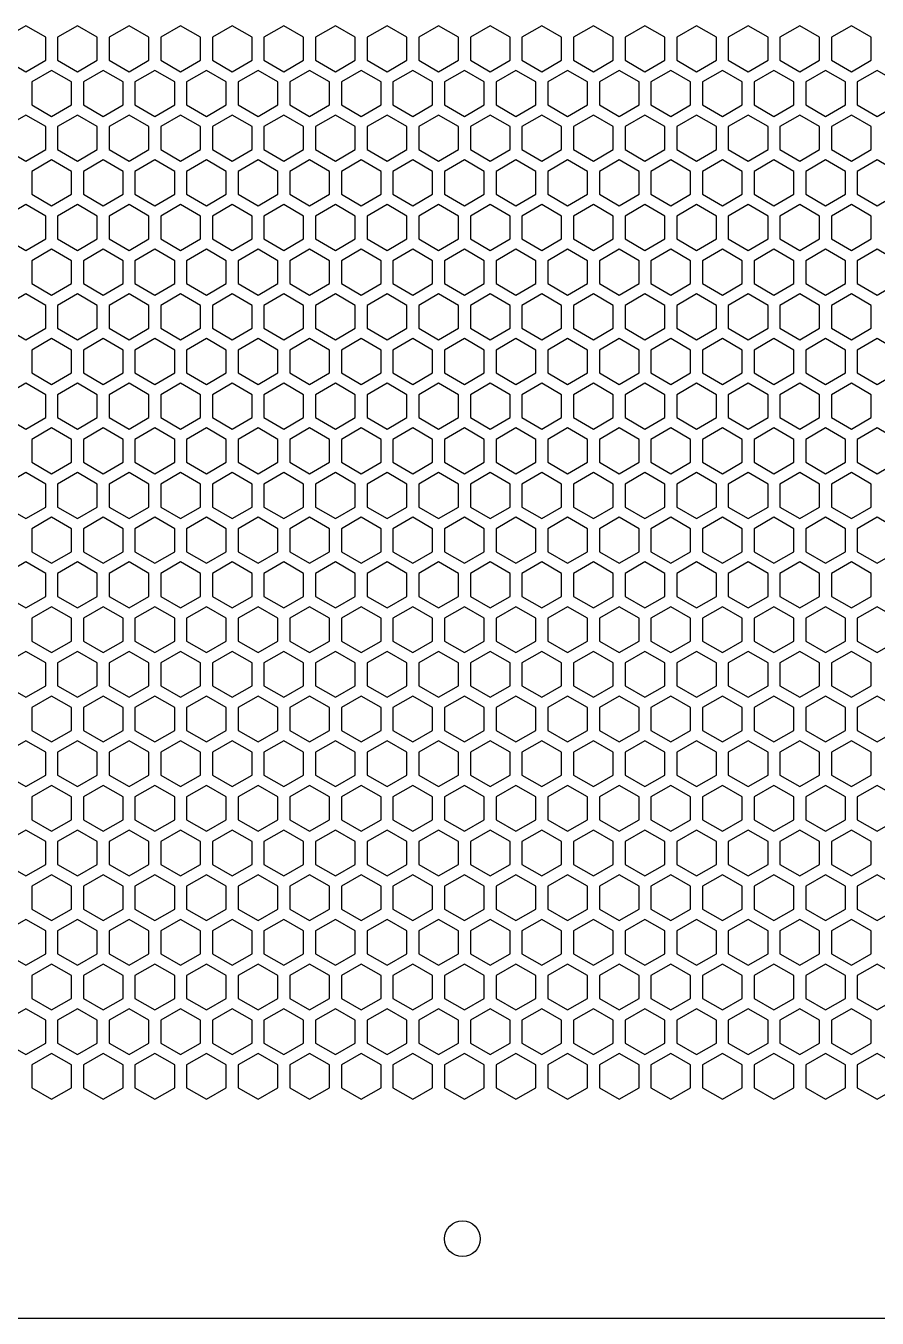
# Model space of a CAD drawing. Header units: millimetres. Extents: x 0 to 430, y 0 to 500.
# Drawn here: x 215 to 322.2, y 0 to 162.8 of the extents above; entities that cross this region are included whole.
import ezdxf

# ---------------------------------------------------------------- set-up
doc = ezdxf.new("R2010")
doc.units = ezdxf.units.MM
doc.layers.add('CUT', color=1, linetype='CONTINUOUS')

msp = doc.modelspace()

# ---------------------------------------------------------------- linework, layer by layer
at = {"layer": 'CUT'}
msp.add_line((0, 0), (430, 0), dxfattribs=at)
for points in [[(217.5, 161.3767), (215, 162.8201), (212.5, 161.3767), (212.5, 158.49), (215, 157.0466), (217.5, 158.49)], [(224, 161.3767), (221.5, 162.8201), (219, 161.3767), (219, 158.49), (221.5, 157.0466), (224, 158.49)], [(230.5, 161.3767), (228, 162.8201), (225.5, 161.3767), (225.5, 158.49), (228, 157.0466), (230.5, 158.49)], [(237, 161.3767), (234.5, 162.8201), (232, 161.3767), (232, 158.49), (234.5, 157.0466), (237, 158.49)], [(243.5, 161.3767), (241, 162.8201), (238.5, 161.3767), (238.5, 158.49), (241, 157.0466), (243.5, 158.49)], [(250, 161.3767), (247.5, 162.8201), (245, 161.3767), (245, 158.49), (247.5, 157.0466), (250, 158.49)], [(256.5, 161.3767), (254, 162.8201), (251.5, 161.3767), (251.5, 158.49), (254, 157.0466), (256.5, 158.49)], [(263, 161.3767), (260.5, 162.8201), (258, 161.3767), (258, 158.49), (260.5, 157.0466), (263, 158.49)], [(269.5, 161.3767), (267, 162.8201), (264.5, 161.3767), (264.5, 158.49), (267, 157.0466), (269.5, 158.49)], [(276, 161.3767), (273.5, 162.8201), (271, 161.3767), (271, 158.49), (273.5, 157.0466), (276, 158.49)], [(282.5, 161.3767), (280, 162.8201), (277.5, 161.3767), (277.5, 158.49), (280, 157.0466), (282.5, 158.49)], [(289, 161.3767), (286.5, 162.8201), (284, 161.3767), (284, 158.49), (286.5, 157.0466), (289, 158.49)], [(295.5, 161.3767), (293, 162.8201), (290.5, 161.3767), (290.5, 158.49), (293, 157.0466), (295.5, 158.49)], [(302, 161.3767), (299.5, 162.8201), (297, 161.3767), (297, 158.49), (299.5, 157.0466), (302, 158.49)], [(308.5, 161.3767), (306, 162.8201), (303.5, 161.3767), (303.5, 158.49), (306, 157.0466), (308.5, 158.49)], [(315, 161.3767), (312.5, 162.8201), (310, 161.3767), (310, 158.49), (312.5, 157.0466), (315, 158.49)], [(321.5, 161.3767), (319, 162.8201), (316.5, 161.3767), (316.5, 158.49), (319, 157.0466), (321.5, 158.49)], [(220.75, 155.7476), (218.25, 157.1909), (215.75, 155.7476), (215.75, 152.8608), (218.25, 151.4174), (220.75, 152.8608)], [(227.25, 155.7476), (224.75, 157.1909), (222.25, 155.7476), (222.25, 152.8608), (224.75, 151.4174), (227.25, 152.8608)], [(233.75, 155.7476), (231.25, 157.1909), (228.75, 155.7476), (228.75, 152.8608), (231.25, 151.4174), (233.75, 152.8608)], [(240.25, 155.7476), (237.75, 157.1909), (235.25, 155.7476), (235.25, 152.8608), (237.75, 151.4174), (240.25, 152.8608)], [(246.75, 155.7476), (244.25, 157.1909), (241.75, 155.7476), (241.75, 152.8608), (244.25, 151.4174), (246.75, 152.8608)], [(253.25, 155.7476), (250.75, 157.1909), (248.25, 155.7476), (248.25, 152.8608), (250.75, 151.4174), (253.25, 152.8608)], [(259.75, 155.7476), (257.25, 157.1909), (254.75, 155.7476), (254.75, 152.8608), (257.25, 151.4174), (259.75, 152.8608)], [(266.25, 155.7476), (263.75, 157.1909), (261.25, 155.7476), (261.25, 152.8608), (263.75, 151.4174), (266.25, 152.8608)], [(272.75, 155.7476), (270.25, 157.1909), (267.75, 155.7476), (267.75, 152.8608), (270.25, 151.4174), (272.75, 152.8608)], [(279.25, 155.7476), (276.75, 157.1909), (274.25, 155.7476), (274.25, 152.8608), (276.75, 151.4174), (279.25, 152.8608)], [(285.75, 155.7476), (283.25, 157.1909), (280.75, 155.7476), (280.75, 152.8608), (283.25, 151.4174), (285.75, 152.8608)], [(292.25, 155.7476), (289.75, 157.1909), (287.25, 155.7476), (287.25, 152.8608), (289.75, 151.4174), (292.25, 152.8608)], [(298.75, 155.7476), (296.25, 157.1909), (293.75, 155.7476), (293.75, 152.8608), (296.25, 151.4174), (298.75, 152.8608)], [(305.25, 155.7476), (302.75, 157.1909), (300.25, 155.7476), (300.25, 152.8608), (302.75, 151.4174), (305.25, 152.8608)], [(311.75, 155.7476), (309.25, 157.1909), (306.75, 155.7476), (306.75, 152.8608), (309.25, 151.4174), (311.75, 152.8608)], [(318.25, 155.7476), (315.75, 157.1909), (313.25, 155.7476), (313.25, 152.8608), (315.75, 151.4174), (318.25, 152.8608)], [(324.75, 155.7476), (322.25, 157.1909), (319.75, 155.7476), (319.75, 152.8608), (322.25, 151.4174), (324.75, 152.8608)], [(217.5, 150.1184), (215, 151.5618), (212.5, 150.1184), (212.5, 147.2317), (215, 145.7883), (217.5, 147.2317)], [(224, 150.1184), (221.5, 151.5618), (219, 150.1184), (219, 147.2317), (221.5, 145.7883), (224, 147.2317)], [(230.5, 150.1184), (228, 151.5618), (225.5, 150.1184), (225.5, 147.2317), (228, 145.7883), (230.5, 147.2317)], [(237, 150.1184), (234.5, 151.5618), (232, 150.1184), (232, 147.2317), (234.5, 145.7883), (237, 147.2317)], [(243.5, 150.1184), (241, 151.5618), (238.5, 150.1184), (238.5, 147.2317), (241, 145.7883), (243.5, 147.2317)], [(250, 150.1184), (247.5, 151.5618), (245, 150.1184), (245, 147.2317), (247.5, 145.7883), (250, 147.2317)], [(256.5, 150.1184), (254, 151.5618), (251.5, 150.1184), (251.5, 147.2317), (254, 145.7883), (256.5, 147.2317)], [(263, 150.1184), (260.5, 151.5618), (258, 150.1184), (258, 147.2317), (260.5, 145.7883), (263, 147.2317)], [(269.5, 150.1184), (267, 151.5618), (264.5, 150.1184), (264.5, 147.2317), (267, 145.7883), (269.5, 147.2317)], [(276, 150.1184), (273.5, 151.5618), (271, 150.1184), (271, 147.2317), (273.5, 145.7883), (276, 147.2317)], [(282.5, 150.1184), (280, 151.5618), (277.5, 150.1184), (277.5, 147.2317), (280, 145.7883), (282.5, 147.2317)], [(289, 150.1184), (286.5, 151.5618), (284, 150.1184), (284, 147.2317), (286.5, 145.7883), (289, 147.2317)], [(295.5, 150.1184), (293, 151.5618), (290.5, 150.1184), (290.5, 147.2317), (293, 145.7883), (295.5, 147.2317)], [(302, 150.1184), (299.5, 151.5618), (297, 150.1184), (297, 147.2317), (299.5, 145.7883), (302, 147.2317)], [(308.5, 150.1184), (306, 151.5618), (303.5, 150.1184), (303.5, 147.2317), (306, 145.7883), (308.5, 147.2317)], [(315, 150.1184), (312.5, 151.5618), (310, 150.1184), (310, 147.2317), (312.5, 145.7883), (315, 147.2317)], [(321.5, 150.1184), (319, 151.5618), (316.5, 150.1184), (316.5, 147.2317), (319, 145.7883), (321.5, 147.2317)], [(220.75, 144.4892), (218.25, 145.9326), (215.75, 144.4892), (215.75, 141.6025), (218.25, 140.1591), (220.75, 141.6025)], [(227.25, 144.4892), (224.75, 145.9326), (222.25, 144.4892), (222.25, 141.6025), (224.75, 140.1591), (227.25, 141.6025)], [(233.75, 144.4892), (231.25, 145.9326), (228.75, 144.4892), (228.75, 141.6025), (231.25, 140.1591), (233.75, 141.6025)], [(240.25, 144.4892), (237.75, 145.9326), (235.25, 144.4892), (235.25, 141.6025), (237.75, 140.1591), (240.25, 141.6025)], [(246.75, 144.4892), (244.25, 145.9326), (241.75, 144.4892), (241.75, 141.6025), (244.25, 140.1591), (246.75, 141.6025)], [(253.25, 144.4892), (250.75, 145.9326), (248.25, 144.4892), (248.25, 141.6025), (250.75, 140.1591), (253.25, 141.6025)], [(259.75, 144.4892), (257.25, 145.9326), (254.75, 144.4892), (254.75, 141.6025), (257.25, 140.1591), (259.75, 141.6025)], [(266.25, 144.4892), (263.75, 145.9326), (261.25, 144.4892), (261.25, 141.6025), (263.75, 140.1591), (266.25, 141.6025)], [(272.75, 144.4892), (270.25, 145.9326), (267.75, 144.4892), (267.75, 141.6025), (270.25, 140.1591), (272.75, 141.6025)], [(279.25, 144.4892), (276.75, 145.9326), (274.25, 144.4892), (274.25, 141.6025), (276.75, 140.1591), (279.25, 141.6025)], [(285.75, 144.4892), (283.25, 145.9326), (280.75, 144.4892), (280.75, 141.6025), (283.25, 140.1591), (285.75, 141.6025)], [(292.25, 144.4892), (289.75, 145.9326), (287.25, 144.4892), (287.25, 141.6025), (289.75, 140.1591), (292.25, 141.6025)], [(298.75, 144.4892), (296.25, 145.9326), (293.75, 144.4892), (293.75, 141.6025), (296.25, 140.1591), (298.75, 141.6025)], [(305.25, 144.4892), (302.75, 145.9326), (300.25, 144.4892), (300.25, 141.6025), (302.75, 140.1591), (305.25, 141.6025)], [(311.75, 144.4892), (309.25, 145.9326), (306.75, 144.4892), (306.75, 141.6025), (309.25, 140.1591), (311.75, 141.6025)], [(318.25, 144.4892), (315.75, 145.9326), (313.25, 144.4892), (313.25, 141.6025), (315.75, 140.1591), (318.25, 141.6025)], [(324.75, 144.4892), (322.25, 145.9326), (319.75, 144.4892), (319.75, 141.6025), (322.25, 140.1591), (324.75, 141.6025)], [(217.5, 138.8601), (215, 140.3034), (212.5, 138.8601), (212.5, 135.9733), (215, 134.5299), (217.5, 135.9733)], [(224, 138.8601), (221.5, 140.3034), (219, 138.8601), (219, 135.9733), (221.5, 134.5299), (224, 135.9733)], [(230.5, 138.8601), (228, 140.3034), (225.5, 138.8601), (225.5, 135.9733), (228, 134.5299), (230.5, 135.9733)], [(237, 138.8601), (234.5, 140.3034), (232, 138.8601), (232, 135.9733), (234.5, 134.5299), (237, 135.9733)], [(243.5, 138.8601), (241, 140.3034), (238.5, 138.8601), (238.5, 135.9733), (241, 134.5299), (243.5, 135.9733)], [(250, 138.8601), (247.5, 140.3034), (245, 138.8601), (245, 135.9733), (247.5, 134.5299), (250, 135.9733)], [(256.5, 138.8601), (254, 140.3034), (251.5, 138.8601), (251.5, 135.9733), (254, 134.5299), (256.5, 135.9733)], [(263, 138.8601), (260.5, 140.3034), (258, 138.8601), (258, 135.9733), (260.5, 134.5299), (263, 135.9733)], [(269.5, 138.8601), (267, 140.3034), (264.5, 138.8601), (264.5, 135.9733), (267, 134.5299), (269.5, 135.9733)], [(276, 138.8601), (273.5, 140.3034), (271, 138.8601), (271, 135.9733), (273.5, 134.5299), (276, 135.9733)], [(282.5, 138.8601), (280, 140.3034), (277.5, 138.8601), (277.5, 135.9733), (280, 134.5299), (282.5, 135.9733)], [(289, 138.8601), (286.5, 140.3034), (284, 138.8601), (284, 135.9733), (286.5, 134.5299), (289, 135.9733)], [(295.5, 138.8601), (293, 140.3034), (290.5, 138.8601), (290.5, 135.9733), (293, 134.5299), (295.5, 135.9733)], [(302, 138.8601), (299.5, 140.3034), (297, 138.8601), (297, 135.9733), (299.5, 134.5299), (302, 135.9733)], [(308.5, 138.8601), (306, 140.3034), (303.5, 138.8601), (303.5, 135.9733), (306, 134.5299), (308.5, 135.9733)], [(315, 138.8601), (312.5, 140.3034), (310, 138.8601), (310, 135.9733), (312.5, 134.5299), (315, 135.9733)], [(321.5, 138.8601), (319, 140.3034), (316.5, 138.8601), (316.5, 135.9733), (319, 134.5299), (321.5, 135.9733)], [(220.75, 133.2309), (218.25, 134.6743), (215.75, 133.2309), (215.75, 130.3442), (218.25, 128.9008), (220.75, 130.3442)], [(227.25, 133.2309), (224.75, 134.6743), (222.25, 133.2309), (222.25, 130.3442), (224.75, 128.9008), (227.25, 130.3442)], [(233.75, 133.2309), (231.25, 134.6743), (228.75, 133.2309), (228.75, 130.3442), (231.25, 128.9008), (233.75, 130.3442)], [(240.25, 133.2309), (237.75, 134.6743), (235.25, 133.2309), (235.25, 130.3442), (237.75, 128.9008), (240.25, 130.3442)], [(246.75, 133.2309), (244.25, 134.6743), (241.75, 133.2309), (241.75, 130.3442), (244.25, 128.9008), (246.75, 130.3442)], [(253.25, 133.2309), (250.75, 134.6743), (248.25, 133.2309), (248.25, 130.3442), (250.75, 128.9008), (253.25, 130.3442)], [(259.75, 133.2309), (257.25, 134.6743), (254.75, 133.2309), (254.75, 130.3442), (257.25, 128.9008), (259.75, 130.3442)], [(266.25, 133.2309), (263.75, 134.6743), (261.25, 133.2309), (261.25, 130.3442), (263.75, 128.9008), (266.25, 130.3442)], [(272.75, 133.2309), (270.25, 134.6743), (267.75, 133.2309), (267.75, 130.3442), (270.25, 128.9008), (272.75, 130.3442)], [(279.25, 133.2309), (276.75, 134.6743), (274.25, 133.2309), (274.25, 130.3442), (276.75, 128.9008), (279.25, 130.3442)], [(285.75, 133.2309), (283.25, 134.6743), (280.75, 133.2309), (280.75, 130.3442), (283.25, 128.9008), (285.75, 130.3442)], [(292.25, 133.2309), (289.75, 134.6743), (287.25, 133.2309), (287.25, 130.3442), (289.75, 128.9008), (292.25, 130.3442)], [(298.75, 133.2309), (296.25, 134.6743), (293.75, 133.2309), (293.75, 130.3442), (296.25, 128.9008), (298.75, 130.3442)], [(305.25, 133.2309), (302.75, 134.6743), (300.25, 133.2309), (300.25, 130.3442), (302.75, 128.9008), (305.25, 130.3442)], [(311.75, 133.2309), (309.25, 134.6743), (306.75, 133.2309), (306.75, 130.3442), (309.25, 128.9008), (311.75, 130.3442)], [(318.25, 133.2309), (315.75, 134.6743), (313.25, 133.2309), (313.25, 130.3442), (315.75, 128.9008), (318.25, 130.3442)], [(324.75, 133.2309), (322.25, 134.6743), (319.75, 133.2309), (319.75, 130.3442), (322.25, 128.9008), (324.75, 130.3442)], [(217.5, 127.6017), (215, 129.0451), (212.5, 127.6017), (212.5, 124.715), (215, 123.2716), (217.5, 124.715)], [(224, 127.6017), (221.5, 129.0451), (219, 127.6017), (219, 124.715), (221.5, 123.2716), (224, 124.715)], [(230.5, 127.6017), (228, 129.0451), (225.5, 127.6017), (225.5, 124.715), (228, 123.2716), (230.5, 124.715)], [(237, 127.6017), (234.5, 129.0451), (232, 127.6017), (232, 124.715), (234.5, 123.2716), (237, 124.715)], [(243.5, 127.6017), (241, 129.0451), (238.5, 127.6017), (238.5, 124.715), (241, 123.2716), (243.5, 124.715)], [(250, 127.6017), (247.5, 129.0451), (245, 127.6017), (245, 124.715), (247.5, 123.2716), (250, 124.715)], [(256.5, 127.6017), (254, 129.0451), (251.5, 127.6017), (251.5, 124.715), (254, 123.2716), (256.5, 124.715)], [(263, 127.6017), (260.5, 129.0451), (258, 127.6017), (258, 124.715), (260.5, 123.2716), (263, 124.715)], [(269.5, 127.6017), (267, 129.0451), (264.5, 127.6017), (264.5, 124.715), (267, 123.2716), (269.5, 124.715)], [(276, 127.6017), (273.5, 129.0451), (271, 127.6017), (271, 124.715), (273.5, 123.2716), (276, 124.715)], [(282.5, 127.6017), (280, 129.0451), (277.5, 127.6017), (277.5, 124.715), (280, 123.2716), (282.5, 124.715)], [(289, 127.6017), (286.5, 129.0451), (284, 127.6017), (284, 124.715), (286.5, 123.2716), (289, 124.715)], [(295.5, 127.6017), (293, 129.0451), (290.5, 127.6017), (290.5, 124.715), (293, 123.2716), (295.5, 124.715)], [(302, 127.6017), (299.5, 129.0451), (297, 127.6017), (297, 124.715), (299.5, 123.2716), (302, 124.715)], [(308.5, 127.6017), (306, 129.0451), (303.5, 127.6017), (303.5, 124.715), (306, 123.2716), (308.5, 124.715)], [(315, 127.6017), (312.5, 129.0451), (310, 127.6017), (310, 124.715), (312.5, 123.2716), (315, 124.715)], [(321.5, 127.6017), (319, 129.0451), (316.5, 127.6017), (316.5, 124.715), (319, 123.2716), (321.5, 124.715)], [(220.75, 121.9726), (218.25, 123.416), (215.75, 121.9726), (215.75, 119.0858), (218.25, 117.6425), (220.75, 119.0858)], [(227.25, 121.9726), (224.75, 123.416), (222.25, 121.9726), (222.25, 119.0858), (224.75, 117.6425), (227.25, 119.0858)], [(233.75, 121.9726), (231.25, 123.416), (228.75, 121.9726), (228.75, 119.0858), (231.25, 117.6425), (233.75, 119.0858)], [(240.25, 121.9726), (237.75, 123.416), (235.25, 121.9726), (235.25, 119.0858), (237.75, 117.6425), (240.25, 119.0858)], [(246.75, 121.9726), (244.25, 123.416), (241.75, 121.9726), (241.75, 119.0858), (244.25, 117.6425), (246.75, 119.0858)], [(253.25, 121.9726), (250.75, 123.416), (248.25, 121.9726), (248.25, 119.0858), (250.75, 117.6425), (253.25, 119.0858)], [(259.75, 121.9726), (257.25, 123.416), (254.75, 121.9726), (254.75, 119.0858), (257.25, 117.6425), (259.75, 119.0858)], [(266.25, 121.9726), (263.75, 123.416), (261.25, 121.9726), (261.25, 119.0858), (263.75, 117.6425), (266.25, 119.0858)], [(272.75, 121.9726), (270.25, 123.416), (267.75, 121.9726), (267.75, 119.0858), (270.25, 117.6425), (272.75, 119.0858)], [(279.25, 121.9726), (276.75, 123.416), (274.25, 121.9726), (274.25, 119.0858), (276.75, 117.6425), (279.25, 119.0858)], [(285.75, 121.9726), (283.25, 123.416), (280.75, 121.9726), (280.75, 119.0858), (283.25, 117.6425), (285.75, 119.0858)], [(292.25, 121.9726), (289.75, 123.416), (287.25, 121.9726), (287.25, 119.0858), (289.75, 117.6425), (292.25, 119.0858)], [(298.75, 121.9726), (296.25, 123.416), (293.75, 121.9726), (293.75, 119.0858), (296.25, 117.6425), (298.75, 119.0858)], [(305.25, 121.9726), (302.75, 123.416), (300.25, 121.9726), (300.25, 119.0858), (302.75, 117.6425), (305.25, 119.0858)], [(311.75, 121.9726), (309.25, 123.416), (306.75, 121.9726), (306.75, 119.0858), (309.25, 117.6425), (311.75, 119.0858)], [(318.25, 121.9726), (315.75, 123.416), (313.25, 121.9726), (313.25, 119.0858), (315.75, 117.6425), (318.25, 119.0858)], [(324.75, 121.9726), (322.25, 123.416), (319.75, 121.9726), (319.75, 119.0858), (322.25, 117.6425), (324.75, 119.0858)], [(217.5, 116.3434), (215, 117.7868), (212.5, 116.3434), (212.5, 113.4567), (215, 112.0133), (217.5, 113.4567)], [(224, 116.3434), (221.5, 117.7868), (219, 116.3434), (219, 113.4567), (221.5, 112.0133), (224, 113.4567)], [(230.5, 116.3434), (228, 117.7868), (225.5, 116.3434), (225.5, 113.4567), (228, 112.0133), (230.5, 113.4567)], [(237, 116.3434), (234.5, 117.7868), (232, 116.3434), (232, 113.4567), (234.5, 112.0133), (237, 113.4567)], [(243.5, 116.3434), (241, 117.7868), (238.5, 116.3434), (238.5, 113.4567), (241, 112.0133), (243.5, 113.4567)], [(250, 116.3434), (247.5, 117.7868), (245, 116.3434), (245, 113.4567), (247.5, 112.0133), (250, 113.4567)], [(256.5, 116.3434), (254, 117.7868), (251.5, 116.3434), (251.5, 113.4567), (254, 112.0133), (256.5, 113.4567)], [(263, 116.3434), (260.5, 117.7868), (258, 116.3434), (258, 113.4567), (260.5, 112.0133), (263, 113.4567)], [(269.5, 116.3434), (267, 117.7868), (264.5, 116.3434), (264.5, 113.4567), (267, 112.0133), (269.5, 113.4567)], [(276, 116.3434), (273.5, 117.7868), (271, 116.3434), (271, 113.4567), (273.5, 112.0133), (276, 113.4567)], [(282.5, 116.3434), (280, 117.7868), (277.5, 116.3434), (277.5, 113.4567), (280, 112.0133), (282.5, 113.4567)], [(289, 116.3434), (286.5, 117.7868), (284, 116.3434), (284, 113.4567), (286.5, 112.0133), (289, 113.4567)], [(295.5, 116.3434), (293, 117.7868), (290.5, 116.3434), (290.5, 113.4567), (293, 112.0133), (295.5, 113.4567)], [(302, 116.3434), (299.5, 117.7868), (297, 116.3434), (297, 113.4567), (299.5, 112.0133), (302, 113.4567)], [(308.5, 116.3434), (306, 117.7868), (303.5, 116.3434), (303.5, 113.4567), (306, 112.0133), (308.5, 113.4567)], [(315, 116.3434), (312.5, 117.7868), (310, 116.3434), (310, 113.4567), (312.5, 112.0133), (315, 113.4567)], [(321.5, 116.3434), (319, 117.7868), (316.5, 116.3434), (316.5, 113.4567), (319, 112.0133), (321.5, 113.4567)], [(220.75, 110.7142), (218.25, 112.1576), (215.75, 110.7142), (215.75, 107.8275), (218.25, 106.3841), (220.75, 107.8275)], [(227.25, 110.7142), (224.75, 112.1576), (222.25, 110.7142), (222.25, 107.8275), (224.75, 106.3841), (227.25, 107.8275)], [(233.75, 110.7142), (231.25, 112.1576), (228.75, 110.7142), (228.75, 107.8275), (231.25, 106.3841), (233.75, 107.8275)], [(240.25, 110.7142), (237.75, 112.1576), (235.25, 110.7142), (235.25, 107.8275), (237.75, 106.3841), (240.25, 107.8275)], [(246.75, 110.7142), (244.25, 112.1576), (241.75, 110.7142), (241.75, 107.8275), (244.25, 106.3841), (246.75, 107.8275)], [(253.25, 110.7142), (250.75, 112.1576), (248.25, 110.7142), (248.25, 107.8275), (250.75, 106.3841), (253.25, 107.8275)], [(259.75, 110.7142), (257.25, 112.1576), (254.75, 110.7142), (254.75, 107.8275), (257.25, 106.3841), (259.75, 107.8275)], [(266.25, 110.7142), (263.75, 112.1576), (261.25, 110.7142), (261.25, 107.8275), (263.75, 106.3841), (266.25, 107.8275)], [(272.75, 110.7142), (270.25, 112.1576), (267.75, 110.7142), (267.75, 107.8275), (270.25, 106.3841), (272.75, 107.8275)], [(279.25, 110.7142), (276.75, 112.1576), (274.25, 110.7142), (274.25, 107.8275), (276.75, 106.3841), (279.25, 107.8275)], [(285.75, 110.7142), (283.25, 112.1576), (280.75, 110.7142), (280.75, 107.8275), (283.25, 106.3841), (285.75, 107.8275)], [(292.25, 110.7142), (289.75, 112.1576), (287.25, 110.7142), (287.25, 107.8275), (289.75, 106.3841), (292.25, 107.8275)], [(298.75, 110.7142), (296.25, 112.1576), (293.75, 110.7142), (293.75, 107.8275), (296.25, 106.3841), (298.75, 107.8275)], [(305.25, 110.7142), (302.75, 112.1576), (300.25, 110.7142), (300.25, 107.8275), (302.75, 106.3841), (305.25, 107.8275)], [(311.75, 110.7142), (309.25, 112.1576), (306.75, 110.7142), (306.75, 107.8275), (309.25, 106.3841), (311.75, 107.8275)], [(318.25, 110.7142), (315.75, 112.1576), (313.25, 110.7142), (313.25, 107.8275), (315.75, 106.3841), (318.25, 107.8275)], [(324.75, 110.7142), (322.25, 112.1576), (319.75, 110.7142), (319.75, 107.8275), (322.25, 106.3841), (324.75, 107.8275)], [(217.5, 105.0851), (215, 106.5285), (212.5, 105.0851), (212.5, 102.1983), (215, 100.755), (217.5, 102.1983)], [(224, 105.0851), (221.5, 106.5285), (219, 105.0851), (219, 102.1983), (221.5, 100.755), (224, 102.1983)], [(230.5, 105.0851), (228, 106.5285), (225.5, 105.0851), (225.5, 102.1983), (228, 100.755), (230.5, 102.1983)], [(237, 105.0851), (234.5, 106.5285), (232, 105.0851), (232, 102.1983), (234.5, 100.755), (237, 102.1983)], [(243.5, 105.0851), (241, 106.5285), (238.5, 105.0851), (238.5, 102.1983), (241, 100.755), (243.5, 102.1983)], [(250, 105.0851), (247.5, 106.5285), (245, 105.0851), (245, 102.1983), (247.5, 100.755), (250, 102.1983)], [(256.5, 105.0851), (254, 106.5285), (251.5, 105.0851), (251.5, 102.1983), (254, 100.755), (256.5, 102.1983)], [(263, 105.0851), (260.5, 106.5285), (258, 105.0851), (258, 102.1983), (260.5, 100.755), (263, 102.1983)], [(269.5, 105.0851), (267, 106.5285), (264.5, 105.0851), (264.5, 102.1983), (267, 100.755), (269.5, 102.1983)], [(276, 105.0851), (273.5, 106.5285), (271, 105.0851), (271, 102.1983), (273.5, 100.755), (276, 102.1983)], [(282.5, 105.0851), (280, 106.5285), (277.5, 105.0851), (277.5, 102.1983), (280, 100.755), (282.5, 102.1983)], [(289, 105.0851), (286.5, 106.5285), (284, 105.0851), (284, 102.1983), (286.5, 100.755), (289, 102.1983)], [(295.5, 105.0851), (293, 106.5285), (290.5, 105.0851), (290.5, 102.1983), (293, 100.755), (295.5, 102.1983)], [(302, 105.0851), (299.5, 106.5285), (297, 105.0851), (297, 102.1983), (299.5, 100.755), (302, 102.1983)], [(308.5, 105.0851), (306, 106.5285), (303.5, 105.0851), (303.5, 102.1983), (306, 100.755), (308.5, 102.1983)], [(315, 105.0851), (312.5, 106.5285), (310, 105.0851), (310, 102.1983), (312.5, 100.755), (315, 102.1983)], [(321.5, 105.0851), (319, 106.5285), (316.5, 105.0851), (316.5, 102.1983), (319, 100.755), (321.5, 102.1983)], [(220.75, 99.4559), (218.25, 100.8993), (215.75, 99.4559), (215.75, 96.5692), (218.25, 95.1258), (220.75, 96.5692)], [(227.25, 99.4559), (224.75, 100.8993), (222.25, 99.4559), (222.25, 96.5692), (224.75, 95.1258), (227.25, 96.5692)], [(233.75, 99.4559), (231.25, 100.8993), (228.75, 99.4559), (228.75, 96.5692), (231.25, 95.1258), (233.75, 96.5692)], [(240.25, 99.4559), (237.75, 100.8993), (235.25, 99.4559), (235.25, 96.5692), (237.75, 95.1258), (240.25, 96.5692)], [(246.75, 99.4559), (244.25, 100.8993), (241.75, 99.4559), (241.75, 96.5692), (244.25, 95.1258), (246.75, 96.5692)], [(253.25, 99.4559), (250.75, 100.8993), (248.25, 99.4559), (248.25, 96.5692), (250.75, 95.1258), (253.25, 96.5692)], [(259.75, 99.4559), (257.25, 100.8993), (254.75, 99.4559), (254.75, 96.5692), (257.25, 95.1258), (259.75, 96.5692)], [(266.25, 99.4559), (263.75, 100.8993), (261.25, 99.4559), (261.25, 96.5692), (263.75, 95.1258), (266.25, 96.5692)], [(272.75, 99.4559), (270.25, 100.8993), (267.75, 99.4559), (267.75, 96.5692), (270.25, 95.1258), (272.75, 96.5692)], [(279.25, 99.4559), (276.75, 100.8993), (274.25, 99.4559), (274.25, 96.5692), (276.75, 95.1258), (279.25, 96.5692)], [(285.75, 99.4559), (283.25, 100.8993), (280.75, 99.4559), (280.75, 96.5692), (283.25, 95.1258), (285.75, 96.5692)], [(292.25, 99.4559), (289.75, 100.8993), (287.25, 99.4559), (287.25, 96.5692), (289.75, 95.1258), (292.25, 96.5692)], [(298.75, 99.4559), (296.25, 100.8993), (293.75, 99.4559), (293.75, 96.5692), (296.25, 95.1258), (298.75, 96.5692)], [(305.25, 99.4559), (302.75, 100.8993), (300.25, 99.4559), (300.25, 96.5692), (302.75, 95.1258), (305.25, 96.5692)], [(311.75, 99.4559), (309.25, 100.8993), (306.75, 99.4559), (306.75, 96.5692), (309.25, 95.1258), (311.75, 96.5692)], [(318.25, 99.4559), (315.75, 100.8993), (313.25, 99.4559), (313.25, 96.5692), (315.75, 95.1258), (318.25, 96.5692)], [(324.75, 99.4559), (322.25, 100.8993), (319.75, 99.4559), (319.75, 96.5692), (322.25, 95.1258), (324.75, 96.5692)], [(217.5, 93.8268), (215, 95.2701), (212.5, 93.8268), (212.5, 90.94), (215, 89.4966), (217.5, 90.94)], [(224, 93.8268), (221.5, 95.2701), (219, 93.8268), (219, 90.94), (221.5, 89.4966), (224, 90.94)], [(230.5, 93.8268), (228, 95.2701), (225.5, 93.8268), (225.5, 90.94), (228, 89.4966), (230.5, 90.94)], [(237, 93.8268), (234.5, 95.2701), (232, 93.8268), (232, 90.94), (234.5, 89.4966), (237, 90.94)], [(243.5, 93.8268), (241, 95.2701), (238.5, 93.8268), (238.5, 90.94), (241, 89.4966), (243.5, 90.94)], [(250, 93.8268), (247.5, 95.2701), (245, 93.8268), (245, 90.94), (247.5, 89.4966), (250, 90.94)], [(256.5, 93.8268), (254, 95.2701), (251.5, 93.8268), (251.5, 90.94), (254, 89.4966), (256.5, 90.94)], [(263, 93.8268), (260.5, 95.2701), (258, 93.8268), (258, 90.94), (260.5, 89.4966), (263, 90.94)], [(269.5, 93.8268), (267, 95.2701), (264.5, 93.8268), (264.5, 90.94), (267, 89.4966), (269.5, 90.94)], [(276, 93.8268), (273.5, 95.2701), (271, 93.8268), (271, 90.94), (273.5, 89.4966), (276, 90.94)], [(282.5, 93.8268), (280, 95.2701), (277.5, 93.8268), (277.5, 90.94), (280, 89.4966), (282.5, 90.94)], [(289, 93.8268), (286.5, 95.2701), (284, 93.8268), (284, 90.94), (286.5, 89.4966), (289, 90.94)], [(295.5, 93.8268), (293, 95.2701), (290.5, 93.8268), (290.5, 90.94), (293, 89.4966), (295.5, 90.94)], [(302, 93.8268), (299.5, 95.2701), (297, 93.8268), (297, 90.94), (299.5, 89.4966), (302, 90.94)], [(308.5, 93.8268), (306, 95.2701), (303.5, 93.8268), (303.5, 90.94), (306, 89.4966), (308.5, 90.94)], [(315, 93.8268), (312.5, 95.2701), (310, 93.8268), (310, 90.94), (312.5, 89.4966), (315, 90.94)], [(321.5, 93.8268), (319, 95.2701), (316.5, 93.8268), (316.5, 90.94), (319, 89.4966), (321.5, 90.94)], [(220.75, 88.1976), (218.25, 89.641), (215.75, 88.1976), (215.75, 85.3108), (218.25, 83.8675), (220.75, 85.3108)], [(227.25, 88.1976), (224.75, 89.641), (222.25, 88.1976), (222.25, 85.3108), (224.75, 83.8675), (227.25, 85.3108)], [(233.75, 88.1976), (231.25, 89.641), (228.75, 88.1976), (228.75, 85.3108), (231.25, 83.8675), (233.75, 85.3108)], [(240.25, 88.1976), (237.75, 89.641), (235.25, 88.1976), (235.25, 85.3108), (237.75, 83.8675), (240.25, 85.3108)], [(246.75, 88.1976), (244.25, 89.641), (241.75, 88.1976), (241.75, 85.3108), (244.25, 83.8675), (246.75, 85.3108)], [(253.25, 88.1976), (250.75, 89.641), (248.25, 88.1976), (248.25, 85.3108), (250.75, 83.8675), (253.25, 85.3108)], [(259.75, 88.1976), (257.25, 89.641), (254.75, 88.1976), (254.75, 85.3108), (257.25, 83.8675), (259.75, 85.3108)], [(266.25, 88.1976), (263.75, 89.641), (261.25, 88.1976), (261.25, 85.3108), (263.75, 83.8675), (266.25, 85.3108)], [(272.75, 88.1976), (270.25, 89.641), (267.75, 88.1976), (267.75, 85.3108), (270.25, 83.8675), (272.75, 85.3108)], [(279.25, 88.1976), (276.75, 89.641), (274.25, 88.1976), (274.25, 85.3108), (276.75, 83.8675), (279.25, 85.3108)], [(285.75, 88.1976), (283.25, 89.641), (280.75, 88.1976), (280.75, 85.3108), (283.25, 83.8675), (285.75, 85.3108)], [(292.25, 88.1976), (289.75, 89.641), (287.25, 88.1976), (287.25, 85.3108), (289.75, 83.8675), (292.25, 85.3108)], [(298.75, 88.1976), (296.25, 89.641), (293.75, 88.1976), (293.75, 85.3108), (296.25, 83.8675), (298.75, 85.3108)], [(305.25, 88.1976), (302.75, 89.641), (300.25, 88.1976), (300.25, 85.3108), (302.75, 83.8675), (305.25, 85.3108)], [(311.75, 88.1976), (309.25, 89.641), (306.75, 88.1976), (306.75, 85.3108), (309.25, 83.8675), (311.75, 85.3108)], [(318.25, 88.1976), (315.75, 89.641), (313.25, 88.1976), (313.25, 85.3108), (315.75, 83.8675), (318.25, 85.3108)], [(324.75, 88.1976), (322.25, 89.641), (319.75, 88.1976), (319.75, 85.3108), (322.25, 83.8675), (324.75, 85.3108)], [(217.5, 82.5684), (215, 84.0118), (212.5, 82.5684), (212.5, 79.6817), (215, 78.2383), (217.5, 79.6817)], [(224, 82.5684), (221.5, 84.0118), (219, 82.5684), (219, 79.6817), (221.5, 78.2383), (224, 79.6817)], [(230.5, 82.5684), (228, 84.0118), (225.5, 82.5684), (225.5, 79.6817), (228, 78.2383), (230.5, 79.6817)], [(237, 82.5684), (234.5, 84.0118), (232, 82.5684), (232, 79.6817), (234.5, 78.2383), (237, 79.6817)], [(243.5, 82.5684), (241, 84.0118), (238.5, 82.5684), (238.5, 79.6817), (241, 78.2383), (243.5, 79.6817)], [(250, 82.5684), (247.5, 84.0118), (245, 82.5684), (245, 79.6817), (247.5, 78.2383), (250, 79.6817)], [(256.5, 82.5684), (254, 84.0118), (251.5, 82.5684), (251.5, 79.6817), (254, 78.2383), (256.5, 79.6817)], [(263, 82.5684), (260.5, 84.0118), (258, 82.5684), (258, 79.6817), (260.5, 78.2383), (263, 79.6817)], [(269.5, 82.5684), (267, 84.0118), (264.5, 82.5684), (264.5, 79.6817), (267, 78.2383), (269.5, 79.6817)], [(276, 82.5684), (273.5, 84.0118), (271, 82.5684), (271, 79.6817), (273.5, 78.2383), (276, 79.6817)], [(282.5, 82.5684), (280, 84.0118), (277.5, 82.5684), (277.5, 79.6817), (280, 78.2383), (282.5, 79.6817)], [(289, 82.5684), (286.5, 84.0118), (284, 82.5684), (284, 79.6817), (286.5, 78.2383), (289, 79.6817)], [(295.5, 82.5684), (293, 84.0118), (290.5, 82.5684), (290.5, 79.6817), (293, 78.2383), (295.5, 79.6817)], [(302, 82.5684), (299.5, 84.0118), (297, 82.5684), (297, 79.6817), (299.5, 78.2383), (302, 79.6817)], [(308.5, 82.5684), (306, 84.0118), (303.5, 82.5684), (303.5, 79.6817), (306, 78.2383), (308.5, 79.6817)], [(315, 82.5684), (312.5, 84.0118), (310, 82.5684), (310, 79.6817), (312.5, 78.2383), (315, 79.6817)], [(321.5, 82.5684), (319, 84.0118), (316.5, 82.5684), (316.5, 79.6817), (319, 78.2383), (321.5, 79.6817)], [(220.75, 76.9393), (218.25, 78.3826), (215.75, 76.9393), (215.75, 74.0525), (218.25, 72.6091), (220.75, 74.0525)], [(227.25, 76.9393), (224.75, 78.3826), (222.25, 76.9393), (222.25, 74.0525), (224.75, 72.6091), (227.25, 74.0525)], [(233.75, 76.9393), (231.25, 78.3826), (228.75, 76.9393), (228.75, 74.0525), (231.25, 72.6091), (233.75, 74.0525)], [(240.25, 76.9393), (237.75, 78.3826), (235.25, 76.9393), (235.25, 74.0525), (237.75, 72.6091), (240.25, 74.0525)], [(246.75, 76.9393), (244.25, 78.3826), (241.75, 76.9393), (241.75, 74.0525), (244.25, 72.6091), (246.75, 74.0525)], [(253.25, 76.9393), (250.75, 78.3826), (248.25, 76.9393), (248.25, 74.0525), (250.75, 72.6091), (253.25, 74.0525)], [(259.75, 76.9393), (257.25, 78.3826), (254.75, 76.9393), (254.75, 74.0525), (257.25, 72.6091), (259.75, 74.0525)], [(266.25, 76.9393), (263.75, 78.3826), (261.25, 76.9393), (261.25, 74.0525), (263.75, 72.6091), (266.25, 74.0525)], [(272.75, 76.9393), (270.25, 78.3826), (267.75, 76.9393), (267.75, 74.0525), (270.25, 72.6091), (272.75, 74.0525)], [(279.25, 76.9393), (276.75, 78.3826), (274.25, 76.9393), (274.25, 74.0525), (276.75, 72.6091), (279.25, 74.0525)], [(285.75, 76.9393), (283.25, 78.3826), (280.75, 76.9393), (280.75, 74.0525), (283.25, 72.6091), (285.75, 74.0525)], [(292.25, 76.9393), (289.75, 78.3826), (287.25, 76.9393), (287.25, 74.0525), (289.75, 72.6091), (292.25, 74.0525)], [(298.75, 76.9393), (296.25, 78.3826), (293.75, 76.9393), (293.75, 74.0525), (296.25, 72.6091), (298.75, 74.0525)], [(305.25, 76.9393), (302.75, 78.3826), (300.25, 76.9393), (300.25, 74.0525), (302.75, 72.6091), (305.25, 74.0525)], [(311.75, 76.9393), (309.25, 78.3826), (306.75, 76.9393), (306.75, 74.0525), (309.25, 72.6091), (311.75, 74.0525)], [(318.25, 76.9393), (315.75, 78.3826), (313.25, 76.9393), (313.25, 74.0525), (315.75, 72.6091), (318.25, 74.0525)], [(324.75, 76.9393), (322.25, 78.3826), (319.75, 76.9393), (319.75, 74.0525), (322.25, 72.6091), (324.75, 74.0525)], [(217.5, 71.3101), (215, 72.7535), (212.5, 71.3101), (212.5, 68.4233), (215, 66.98), (217.5, 68.4233)], [(224, 71.3101), (221.5, 72.7535), (219, 71.3101), (219, 68.4233), (221.5, 66.98), (224, 68.4233)], [(230.5, 71.3101), (228, 72.7535), (225.5, 71.3101), (225.5, 68.4233), (228, 66.98), (230.5, 68.4233)], [(237, 71.3101), (234.5, 72.7535), (232, 71.3101), (232, 68.4233), (234.5, 66.98), (237, 68.4233)], [(243.5, 71.3101), (241, 72.7535), (238.5, 71.3101), (238.5, 68.4233), (241, 66.98), (243.5, 68.4233)], [(250, 71.3101), (247.5, 72.7535), (245, 71.3101), (245, 68.4233), (247.5, 66.98), (250, 68.4233)], [(256.5, 71.3101), (254, 72.7535), (251.5, 71.3101), (251.5, 68.4233), (254, 66.98), (256.5, 68.4233)], [(263, 71.3101), (260.5, 72.7535), (258, 71.3101), (258, 68.4233), (260.5, 66.98), (263, 68.4233)], [(269.5, 71.3101), (267, 72.7535), (264.5, 71.3101), (264.5, 68.4233), (267, 66.98), (269.5, 68.4233)], [(276, 71.3101), (273.5, 72.7535), (271, 71.3101), (271, 68.4233), (273.5, 66.98), (276, 68.4233)], [(282.5, 71.3101), (280, 72.7535), (277.5, 71.3101), (277.5, 68.4233), (280, 66.98), (282.5, 68.4233)], [(289, 71.3101), (286.5, 72.7535), (284, 71.3101), (284, 68.4233), (286.5, 66.98), (289, 68.4233)], [(295.5, 71.3101), (293, 72.7535), (290.5, 71.3101), (290.5, 68.4233), (293, 66.98), (295.5, 68.4233)], [(302, 71.3101), (299.5, 72.7535), (297, 71.3101), (297, 68.4233), (299.5, 66.98), (302, 68.4233)], [(308.5, 71.3101), (306, 72.7535), (303.5, 71.3101), (303.5, 68.4233), (306, 66.98), (308.5, 68.4233)], [(315, 71.3101), (312.5, 72.7535), (310, 71.3101), (310, 68.4233), (312.5, 66.98), (315, 68.4233)], [(321.5, 71.3101), (319, 72.7535), (316.5, 71.3101), (316.5, 68.4233), (319, 66.98), (321.5, 68.4233)], [(220.75, 65.6809), (218.25, 67.1243), (215.75, 65.6809), (215.75, 62.7942), (218.25, 61.3508), (220.75, 62.7942)], [(227.25, 65.6809), (224.75, 67.1243), (222.25, 65.6809), (222.25, 62.7942), (224.75, 61.3508), (227.25, 62.7942)], [(233.75, 65.6809), (231.25, 67.1243), (228.75, 65.6809), (228.75, 62.7942), (231.25, 61.3508), (233.75, 62.7942)], [(240.25, 65.6809), (237.75, 67.1243), (235.25, 65.6809), (235.25, 62.7942), (237.75, 61.3508), (240.25, 62.7942)], [(246.75, 65.6809), (244.25, 67.1243), (241.75, 65.6809), (241.75, 62.7942), (244.25, 61.3508), (246.75, 62.7942)], [(253.25, 65.6809), (250.75, 67.1243), (248.25, 65.6809), (248.25, 62.7942), (250.75, 61.3508), (253.25, 62.7942)], [(259.75, 65.6809), (257.25, 67.1243), (254.75, 65.6809), (254.75, 62.7942), (257.25, 61.3508), (259.75, 62.7942)], [(266.25, 65.6809), (263.75, 67.1243), (261.25, 65.6809), (261.25, 62.7942), (263.75, 61.3508), (266.25, 62.7942)], [(272.75, 65.6809), (270.25, 67.1243), (267.75, 65.6809), (267.75, 62.7942), (270.25, 61.3508), (272.75, 62.7942)], [(279.25, 65.6809), (276.75, 67.1243), (274.25, 65.6809), (274.25, 62.7942), (276.75, 61.3508), (279.25, 62.7942)], [(285.75, 65.6809), (283.25, 67.1243), (280.75, 65.6809), (280.75, 62.7942), (283.25, 61.3508), (285.75, 62.7942)], [(292.25, 65.6809), (289.75, 67.1243), (287.25, 65.6809), (287.25, 62.7942), (289.75, 61.3508), (292.25, 62.7942)], [(298.75, 65.6809), (296.25, 67.1243), (293.75, 65.6809), (293.75, 62.7942), (296.25, 61.3508), (298.75, 62.7942)], [(305.25, 65.6809), (302.75, 67.1243), (300.25, 65.6809), (300.25, 62.7942), (302.75, 61.3508), (305.25, 62.7942)], [(311.75, 65.6809), (309.25, 67.1243), (306.75, 65.6809), (306.75, 62.7942), (309.25, 61.3508), (311.75, 62.7942)], [(318.25, 65.6809), (315.75, 67.1243), (313.25, 65.6809), (313.25, 62.7942), (315.75, 61.3508), (318.25, 62.7942)], [(324.75, 65.6809), (322.25, 67.1243), (319.75, 65.6809), (319.75, 62.7942), (322.25, 61.3508), (324.75, 62.7942)], [(217.5, 60.0518), (215, 61.4951), (212.5, 60.0518), (212.5, 57.165), (215, 55.7216), (217.5, 57.165)], [(224, 60.0518), (221.5, 61.4951), (219, 60.0518), (219, 57.165), (221.5, 55.7216), (224, 57.165)], [(230.5, 60.0518), (228, 61.4951), (225.5, 60.0518), (225.5, 57.165), (228, 55.7216), (230.5, 57.165)], [(237, 60.0518), (234.5, 61.4951), (232, 60.0518), (232, 57.165), (234.5, 55.7216), (237, 57.165)], [(243.5, 60.0518), (241, 61.4951), (238.5, 60.0518), (238.5, 57.165), (241, 55.7216), (243.5, 57.165)], [(250, 60.0518), (247.5, 61.4951), (245, 60.0518), (245, 57.165), (247.5, 55.7216), (250, 57.165)], [(256.5, 60.0518), (254, 61.4951), (251.5, 60.0518), (251.5, 57.165), (254, 55.7216), (256.5, 57.165)], [(263, 60.0518), (260.5, 61.4951), (258, 60.0518), (258, 57.165), (260.5, 55.7216), (263, 57.165)], [(269.5, 60.0518), (267, 61.4951), (264.5, 60.0518), (264.5, 57.165), (267, 55.7216), (269.5, 57.165)], [(276, 60.0518), (273.5, 61.4951), (271, 60.0518), (271, 57.165), (273.5, 55.7216), (276, 57.165)], [(282.5, 60.0518), (280, 61.4951), (277.5, 60.0518), (277.5, 57.165), (280, 55.7216), (282.5, 57.165)], [(289, 60.0518), (286.5, 61.4951), (284, 60.0518), (284, 57.165), (286.5, 55.7216), (289, 57.165)], [(295.5, 60.0518), (293, 61.4951), (290.5, 60.0518), (290.5, 57.165), (293, 55.7216), (295.5, 57.165)], [(302, 60.0518), (299.5, 61.4951), (297, 60.0518), (297, 57.165), (299.5, 55.7216), (302, 57.165)], [(308.5, 60.0518), (306, 61.4951), (303.5, 60.0518), (303.5, 57.165), (306, 55.7216), (308.5, 57.165)], [(315, 60.0518), (312.5, 61.4951), (310, 60.0518), (310, 57.165), (312.5, 55.7216), (315, 57.165)], [(321.5, 60.0518), (319, 61.4951), (316.5, 60.0518), (316.5, 57.165), (319, 55.7216), (321.5, 57.165)], [(220.75, 54.4226), (218.25, 55.866), (215.75, 54.4226), (215.75, 51.5358), (218.25, 50.0925), (220.75, 51.5358)], [(227.25, 54.4226), (224.75, 55.866), (222.25, 54.4226), (222.25, 51.5358), (224.75, 50.0925), (227.25, 51.5358)], [(233.75, 54.4226), (231.25, 55.866), (228.75, 54.4226), (228.75, 51.5358), (231.25, 50.0925), (233.75, 51.5358)], [(240.25, 54.4226), (237.75, 55.866), (235.25, 54.4226), (235.25, 51.5358), (237.75, 50.0925), (240.25, 51.5358)], [(246.75, 54.4226), (244.25, 55.866), (241.75, 54.4226), (241.75, 51.5358), (244.25, 50.0925), (246.75, 51.5358)], [(253.25, 54.4226), (250.75, 55.866), (248.25, 54.4226), (248.25, 51.5358), (250.75, 50.0925), (253.25, 51.5358)], [(259.75, 54.4226), (257.25, 55.866), (254.75, 54.4226), (254.75, 51.5358), (257.25, 50.0925), (259.75, 51.5358)], [(266.25, 54.4226), (263.75, 55.866), (261.25, 54.4226), (261.25, 51.5358), (263.75, 50.0925), (266.25, 51.5358)], [(272.75, 54.4226), (270.25, 55.866), (267.75, 54.4226), (267.75, 51.5358), (270.25, 50.0925), (272.75, 51.5358)], [(279.25, 54.4226), (276.75, 55.866), (274.25, 54.4226), (274.25, 51.5358), (276.75, 50.0925), (279.25, 51.5358)], [(285.75, 54.4226), (283.25, 55.866), (280.75, 54.4226), (280.75, 51.5358), (283.25, 50.0925), (285.75, 51.5358)], [(292.25, 54.4226), (289.75, 55.866), (287.25, 54.4226), (287.25, 51.5358), (289.75, 50.0925), (292.25, 51.5358)], [(298.75, 54.4226), (296.25, 55.866), (293.75, 54.4226), (293.75, 51.5358), (296.25, 50.0925), (298.75, 51.5358)], [(305.25, 54.4226), (302.75, 55.866), (300.25, 54.4226), (300.25, 51.5358), (302.75, 50.0925), (305.25, 51.5358)], [(311.75, 54.4226), (309.25, 55.866), (306.75, 54.4226), (306.75, 51.5358), (309.25, 50.0925), (311.75, 51.5358)], [(318.25, 54.4226), (315.75, 55.866), (313.25, 54.4226), (313.25, 51.5358), (315.75, 50.0925), (318.25, 51.5358)], [(324.75, 54.4226), (322.25, 55.866), (319.75, 54.4226), (319.75, 51.5358), (322.25, 50.0925), (324.75, 51.5358)], [(217.5, 48.7934), (215, 50.2368), (212.5, 48.7934), (212.5, 45.9067), (215, 44.4633), (217.5, 45.9067)], [(224, 48.7934), (221.5, 50.2368), (219, 48.7934), (219, 45.9067), (221.5, 44.4633), (224, 45.9067)], [(230.5, 48.7934), (228, 50.2368), (225.5, 48.7934), (225.5, 45.9067), (228, 44.4633), (230.5, 45.9067)], [(237, 48.7934), (234.5, 50.2368), (232, 48.7934), (232, 45.9067), (234.5, 44.4633), (237, 45.9067)], [(243.5, 48.7934), (241, 50.2368), (238.5, 48.7934), (238.5, 45.9067), (241, 44.4633), (243.5, 45.9067)], [(250, 48.7934), (247.5, 50.2368), (245, 48.7934), (245, 45.9067), (247.5, 44.4633), (250, 45.9067)], [(256.5, 48.7934), (254, 50.2368), (251.5, 48.7934), (251.5, 45.9067), (254, 44.4633), (256.5, 45.9067)], [(263, 48.7934), (260.5, 50.2368), (258, 48.7934), (258, 45.9067), (260.5, 44.4633), (263, 45.9067)], [(269.5, 48.7934), (267, 50.2368), (264.5, 48.7934), (264.5, 45.9067), (267, 44.4633), (269.5, 45.9067)], [(276, 48.7934), (273.5, 50.2368), (271, 48.7934), (271, 45.9067), (273.5, 44.4633), (276, 45.9067)], [(282.5, 48.7934), (280, 50.2368), (277.5, 48.7934), (277.5, 45.9067), (280, 44.4633), (282.5, 45.9067)], [(289, 48.7934), (286.5, 50.2368), (284, 48.7934), (284, 45.9067), (286.5, 44.4633), (289, 45.9067)], [(295.5, 48.7934), (293, 50.2368), (290.5, 48.7934), (290.5, 45.9067), (293, 44.4633), (295.5, 45.9067)], [(302, 48.7934), (299.5, 50.2368), (297, 48.7934), (297, 45.9067), (299.5, 44.4633), (302, 45.9067)], [(308.5, 48.7934), (306, 50.2368), (303.5, 48.7934), (303.5, 45.9067), (306, 44.4633), (308.5, 45.9067)], [(315, 48.7934), (312.5, 50.2368), (310, 48.7934), (310, 45.9067), (312.5, 44.4633), (315, 45.9067)], [(321.5, 48.7934), (319, 50.2368), (316.5, 48.7934), (316.5, 45.9067), (319, 44.4633), (321.5, 45.9067)], [(220.75, 43.1643), (218.25, 44.6076), (215.75, 43.1643), (215.75, 40.2775), (218.25, 38.8341), (220.75, 40.2775)], [(227.25, 43.1643), (224.75, 44.6076), (222.25, 43.1643), (222.25, 40.2775), (224.75, 38.8341), (227.25, 40.2775)], [(233.75, 43.1643), (231.25, 44.6076), (228.75, 43.1643), (228.75, 40.2775), (231.25, 38.8341), (233.75, 40.2775)], [(240.25, 43.1643), (237.75, 44.6076), (235.25, 43.1643), (235.25, 40.2775), (237.75, 38.8341), (240.25, 40.2775)], [(246.75, 43.1643), (244.25, 44.6076), (241.75, 43.1643), (241.75, 40.2775), (244.25, 38.8341), (246.75, 40.2775)], [(253.25, 43.1643), (250.75, 44.6076), (248.25, 43.1643), (248.25, 40.2775), (250.75, 38.8341), (253.25, 40.2775)], [(259.75, 43.1643), (257.25, 44.6076), (254.75, 43.1643), (254.75, 40.2775), (257.25, 38.8341), (259.75, 40.2775)], [(266.25, 43.1643), (263.75, 44.6076), (261.25, 43.1643), (261.25, 40.2775), (263.75, 38.8341), (266.25, 40.2775)], [(272.75, 43.1643), (270.25, 44.6076), (267.75, 43.1643), (267.75, 40.2775), (270.25, 38.8341), (272.75, 40.2775)], [(279.25, 43.1643), (276.75, 44.6076), (274.25, 43.1643), (274.25, 40.2775), (276.75, 38.8341), (279.25, 40.2775)], [(285.75, 43.1643), (283.25, 44.6076), (280.75, 43.1643), (280.75, 40.2775), (283.25, 38.8341), (285.75, 40.2775)], [(292.25, 43.1643), (289.75, 44.6076), (287.25, 43.1643), (287.25, 40.2775), (289.75, 38.8341), (292.25, 40.2775)], [(298.75, 43.1643), (296.25, 44.6076), (293.75, 43.1643), (293.75, 40.2775), (296.25, 38.8341), (298.75, 40.2775)], [(305.25, 43.1643), (302.75, 44.6076), (300.25, 43.1643), (300.25, 40.2775), (302.75, 38.8341), (305.25, 40.2775)], [(311.75, 43.1643), (309.25, 44.6076), (306.75, 43.1643), (306.75, 40.2775), (309.25, 38.8341), (311.75, 40.2775)], [(318.25, 43.1643), (315.75, 44.6076), (313.25, 43.1643), (313.25, 40.2775), (315.75, 38.8341), (318.25, 40.2775)], [(324.75, 43.1643), (322.25, 44.6076), (319.75, 43.1643), (319.75, 40.2775), (322.25, 38.8341), (324.75, 40.2775)], [(217.5, 37.5351), (215, 38.9785), (212.5, 37.5351), (212.5, 34.6483), (215, 33.205), (217.5, 34.6483)], [(224, 37.5351), (221.5, 38.9785), (219, 37.5351), (219, 34.6483), (221.5, 33.205), (224, 34.6483)], [(230.5, 37.5351), (228, 38.9785), (225.5, 37.5351), (225.5, 34.6483), (228, 33.205), (230.5, 34.6483)], [(237, 37.5351), (234.5, 38.9785), (232, 37.5351), (232, 34.6483), (234.5, 33.205), (237, 34.6483)], [(243.5, 37.5351), (241, 38.9785), (238.5, 37.5351), (238.5, 34.6483), (241, 33.205), (243.5, 34.6483)], [(250, 37.5351), (247.5, 38.9785), (245, 37.5351), (245, 34.6483), (247.5, 33.205), (250, 34.6483)], [(256.5, 37.5351), (254, 38.9785), (251.5, 37.5351), (251.5, 34.6483), (254, 33.205), (256.5, 34.6483)], [(263, 37.5351), (260.5, 38.9785), (258, 37.5351), (258, 34.6483), (260.5, 33.205), (263, 34.6483)], [(269.5, 37.5351), (267, 38.9785), (264.5, 37.5351), (264.5, 34.6483), (267, 33.205), (269.5, 34.6483)], [(276, 37.5351), (273.5, 38.9785), (271, 37.5351), (271, 34.6483), (273.5, 33.205), (276, 34.6483)], [(282.5, 37.5351), (280, 38.9785), (277.5, 37.5351), (277.5, 34.6483), (280, 33.205), (282.5, 34.6483)], [(289, 37.5351), (286.5, 38.9785), (284, 37.5351), (284, 34.6483), (286.5, 33.205), (289, 34.6483)], [(295.5, 37.5351), (293, 38.9785), (290.5, 37.5351), (290.5, 34.6483), (293, 33.205), (295.5, 34.6483)], [(302, 37.5351), (299.5, 38.9785), (297, 37.5351), (297, 34.6483), (299.5, 33.205), (302, 34.6483)], [(308.5, 37.5351), (306, 38.9785), (303.5, 37.5351), (303.5, 34.6483), (306, 33.205), (308.5, 34.6483)], [(315, 37.5351), (312.5, 38.9785), (310, 37.5351), (310, 34.6483), (312.5, 33.205), (315, 34.6483)], [(321.5, 37.5351), (319, 38.9785), (316.5, 37.5351), (316.5, 34.6483), (319, 33.205), (321.5, 34.6483)], [(220.75, 31.9059), (218.25, 33.3493), (215.75, 31.9059), (215.75, 29.0192), (218.25, 27.5758), (220.75, 29.0192)], [(227.25, 31.9059), (224.75, 33.3493), (222.25, 31.9059), (222.25, 29.0192), (224.75, 27.5758), (227.25, 29.0192)], [(233.75, 31.9059), (231.25, 33.3493), (228.75, 31.9059), (228.75, 29.0192), (231.25, 27.5758), (233.75, 29.0192)], [(240.25, 31.9059), (237.75, 33.3493), (235.25, 31.9059), (235.25, 29.0192), (237.75, 27.5758), (240.25, 29.0192)], [(246.75, 31.9059), (244.25, 33.3493), (241.75, 31.9059), (241.75, 29.0192), (244.25, 27.5758), (246.75, 29.0192)], [(253.25, 31.9059), (250.75, 33.3493), (248.25, 31.9059), (248.25, 29.0192), (250.75, 27.5758), (253.25, 29.0192)], [(259.75, 31.9059), (257.25, 33.3493), (254.75, 31.9059), (254.75, 29.0192), (257.25, 27.5758), (259.75, 29.0192)], [(266.25, 31.9059), (263.75, 33.3493), (261.25, 31.9059), (261.25, 29.0192), (263.75, 27.5758), (266.25, 29.0192)], [(272.75, 31.9059), (270.25, 33.3493), (267.75, 31.9059), (267.75, 29.0192), (270.25, 27.5758), (272.75, 29.0192)], [(279.25, 31.9059), (276.75, 33.3493), (274.25, 31.9059), (274.25, 29.0192), (276.75, 27.5758), (279.25, 29.0192)], [(285.75, 31.9059), (283.25, 33.3493), (280.75, 31.9059), (280.75, 29.0192), (283.25, 27.5758), (285.75, 29.0192)], [(292.25, 31.9059), (289.75, 33.3493), (287.25, 31.9059), (287.25, 29.0192), (289.75, 27.5758), (292.25, 29.0192)], [(298.75, 31.9059), (296.25, 33.3493), (293.75, 31.9059), (293.75, 29.0192), (296.25, 27.5758), (298.75, 29.0192)], [(305.25, 31.9059), (302.75, 33.3493), (300.25, 31.9059), (300.25, 29.0192), (302.75, 27.5758), (305.25, 29.0192)], [(311.75, 31.9059), (309.25, 33.3493), (306.75, 31.9059), (306.75, 29.0192), (309.25, 27.5758), (311.75, 29.0192)], [(318.25, 31.9059), (315.75, 33.3493), (313.25, 31.9059), (313.25, 29.0192), (315.75, 27.5758), (318.25, 29.0192)], [(324.75, 31.9059), (322.25, 33.3493), (319.75, 31.9059), (319.75, 29.0192), (322.25, 27.5758), (324.75, 29.0192)]]:
    msp.add_lwpolyline(points, close=True, dxfattribs=at)
msp.add_circle((270, 10), 2.25, dxfattribs=at)

doc.saveas('drawing.dxf')
